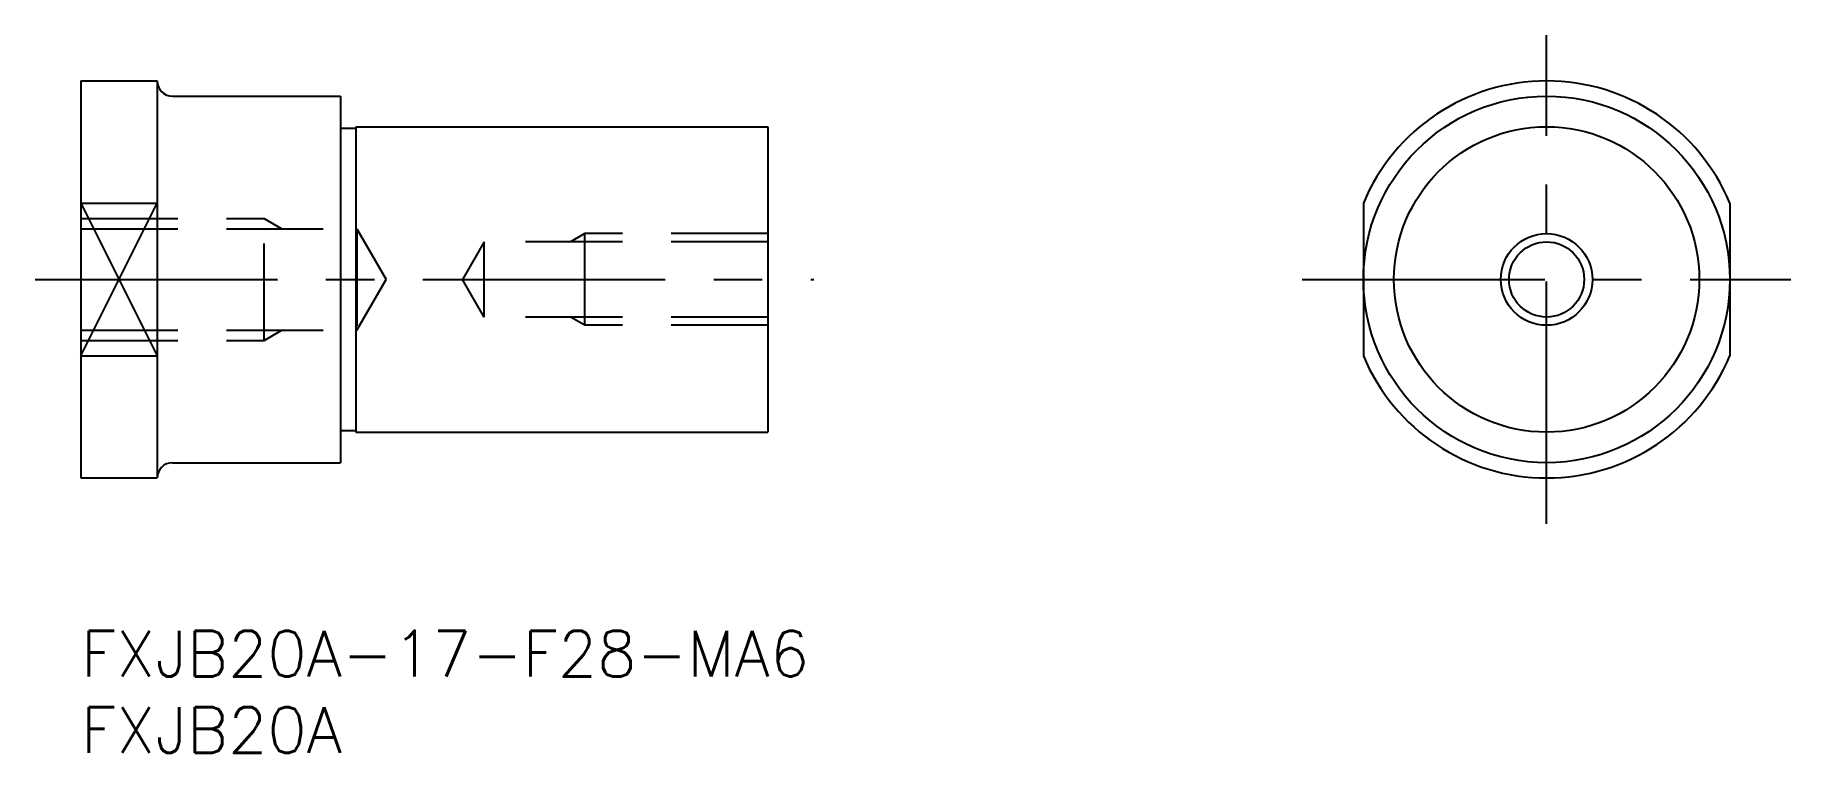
# Model space of a CAD drawing. Extents: x -3 to 112, y -8 to 39.
import ezdxf

# ---------------------------------------------------------------- set-up
doc = ezdxf.new("R2010")
doc.units = 0
doc.header["$LTSCALE"] = 0.5
doc.linetypes.add('CENTER', pattern=[50.8, 31.75, -6.35, 6.35, -6.35])
doc.linetypes.add('DASHED', pattern=[19.05, 12.7, -6.35])
for name, color, linetype in [('MSM_CENTER', 1, 'CENTER'), ('MSM_CONTINUOUS', 7, 'CONTINUOUS'), ('MSM_DASHED', 4, 'DASHED'), ('MSM_NARROW', 5, 'CONTINUOUS'), ('MSM_PART_NUMBER', 7, 'CONTINUOUS')]:
    doc.layers.add(name, color=color, linetype=linetype)
doc.styles.get("Standard").update_dxf_attribs({"font": 'txt.shx', "height": 3, "bigfont": 'bigfont.shx'})

# ---------------------------------------------------------------- blocks, each defined once
blk = doc.blocks.new('*U6')
at = {"layer": 'MSM_PART_NUMBER'}
blk.add_text('FXJB20A-17-F28-MA6', height=3, dxfattribs=at).set_placement((0, -3))
blk = doc.blocks.new('*U7')
at = {"layer": 'MSM_PART_NUMBER'}
blk.add_text('FXJB20A', height=3, dxfattribs=at).set_placement((0, -8))

msp = doc.modelspace()

# ---------------------------------------------------------------- linework, layer by layer
at = {"layer": 'MSM_CENTER'}
for p, q in [((96, 7), (96, 39)), ((-3, 23), (48, 23)), ((80, 23), (112, 23))]:
    msp.add_line(p, q, dxfattribs=at)
at = {"layer": 'MSM_CONTINUOUS'}
for p, q in [((0, 36), (0, 10)), ((0, 36), (5, 36)), ((5, 36), (5, 10)), ((6, 35), (17, 35)), ((17, 35), (17, 11)), ((17, 32.9), (18, 32.9)), ((18, 33), (45, 33)), ((18, 33), (18, 13)), ((45, 33), (45, 13)), ((0, 28), (5, 28)), ((84, 28), (84, 18)), ((108, 28), (108, 18)), ((0, 18), (5, 18)), ((17, 13.1), (18, 13.1)), ((18, 13), (45, 13)), ((6, 11), (17, 11)), ((0, 10), (5, 10))]:
    msp.add_line(p, q, dxfattribs=at)
for radius in [12, 10, 2.46]:
    msp.add_circle((96, 23), radius, dxfattribs=at)
for centre, radius, start, end in [((6, 36), 1, 180, 270), ((96, 23), 13, 22.6199, 157.3801), ((96, 23), 13, 202.6199, 337.3801), ((6, 10), 1, 90, 180)]:
    msp.add_arc(centre, radius, start, end, dxfattribs=at)
at = {"layer": 'MSM_DASHED'}
for p, q in [((0, 27), (12, 27)), ((12, 19), (12, 27)), ((12, 27), (13.17, 26.32)), ((0, 26.32), (18.08, 26.32)), ((18.08, 26.32), (20, 23)), ((18.08, 26.32), (18.08, 19.68)), ((26.42, 25.46), (25, 23)), ((45, 25.46), (26.42, 25.46)), ((26.42, 20.54), (26.42, 25.46)), ((33, 26), (32.06, 25.46)), ((45, 26), (33, 26)), ((33, 20), (33, 26)), ((18.08, 19.68), (20, 23)), ((26.42, 20.54), (25, 23)), ((0, 19.68), (18.08, 19.68)), ((12, 19), (13.17, 19.68)), ((45, 20.54), (26.42, 20.54)), ((33, 20), (32.06, 20.54)), ((45, 20), (33, 20)), ((0, 19), (12, 19))]:
    msp.add_line(p, q, dxfattribs=at)
at = {"layer": 'MSM_NARROW'}
for p, q in [((0, 18), (5, 28)), ((0, 28), (5, 18))]:
    msp.add_line(p, q, dxfattribs=at)
msp.add_circle((96, 23), 3, dxfattribs=at)

# ---------------------------------------------------------------- block references
at = {"layer": 'MSM_CONTINUOUS'}
for name in ['*U6', '*U7']:
    msp.add_blockref(name, (0, 0), dxfattribs=at)

doc.saveas('drawing.dxf')
